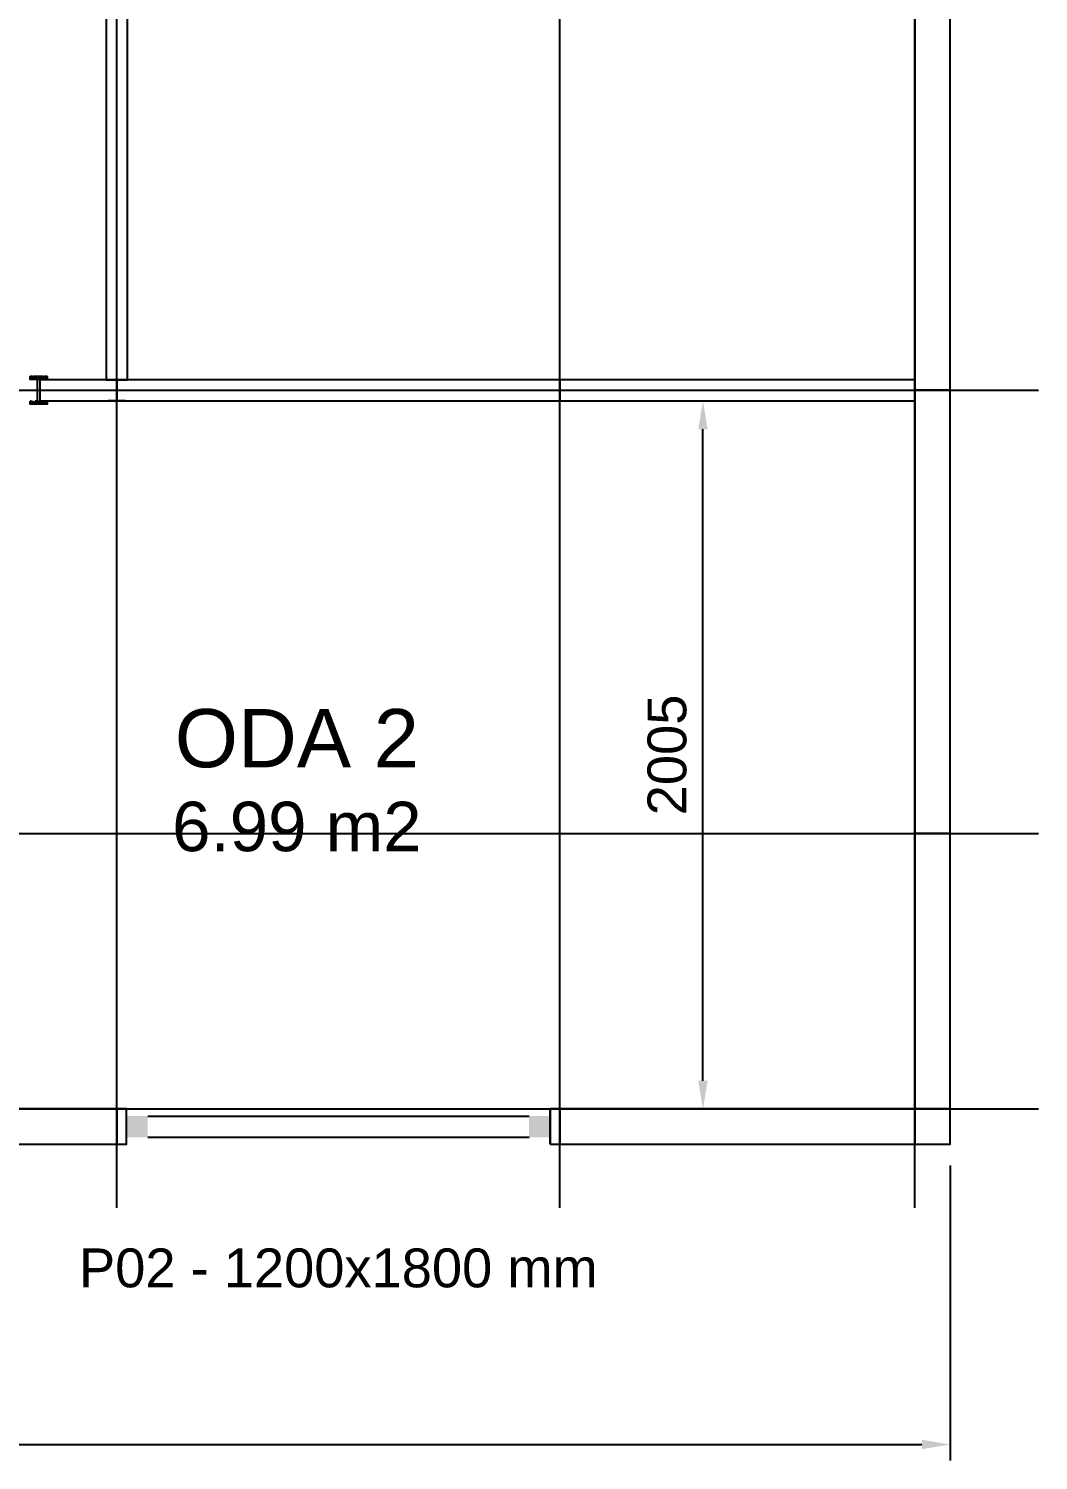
# Model space of a CAD drawing. Header units: millimetres. Extents: x -973 to 28250, y -35942 to 8545.
# Drawn here: x 25390 to 28250, y -13895 to -9841 of the extents above; entities that cross this region are included whole.
import ezdxf
from ezdxf.enums import TextEntityAlignment as Align

# ---------------------------------------------------------------- set-up
doc = ezdxf.new("R2010")
doc.units = ezdxf.units.MM
for name, color, linetype in [('PENCERE', 10, 'Continuous'), ('R02_AKS', 8, 'Continuous'), ('R02_BAGLANTI', 3, 'Continuous'), ('R02_DUVAR', 7, 'Continuous'), ('R02_KOLON', 3, 'Continuous'), ('R02_OLCU', 4, 'Continuous'), ('R02_OZEL', 6, 'Continuous'), ('R02_PENCERE', 4, 'Continuous'), ('R02_YAZI', 7, 'Continuous')]:
    doc.layers.add(name, color=color, linetype=linetype)
doc.styles.get("Standard").update_dxf_attribs({"font": 'Arial.ttf'})
doc.dimstyles.new('ISO-25', dxfattribs={"dimtxt": 12, "dimasz": 3, "dimexe": 1.25, "dimexo": 0.625, "dimgap": 4, "dimtad": 1, "dimtxsty": 'Standard', "dimcen": 2.5, "dimadec": 0, "dimazin": 0, "dimtfac": 1, "dimtmove": 0, "dimatfit": 3, "dimfxl": 1, "dimarcsym": 0})

# ---------------------------------------------------------------- blocks, each defined once
blk = doc.blocks.new('R02_CK_D01_H_1_1_P')
blk.add_lwpolyline([(0, 0), (1255, 0), (1255, 100), (0, 100)], close=True)
blk = doc.blocks.new('R02_SRC_P02')
at = {"layer": 'PENCERE', "color": 1}
for p, q in [((53839.87, 6703.82), (53839.87, 6713.82)), ((53959.87, 6703.82), (53959.87, 6713.82)), ((53845.87, 6711.82), (53953.87, 6711.82)), ((53845.87, 6705.82), (53953.87, 6705.82))]:
    blk.add_line(p, q, dxfattribs=at)
for points in [[(53839.87, 6705.82), (53845.87, 6705.82), (53839.87, 6711.82), (53845.87, 6711.82)], [(53959.87, 6705.82), (53953.87, 6705.82), (53959.87, 6711.82), (53953.87, 6711.82)]]:
    blk.add_solid(points, dxfattribs=at)
blk = doc.blocks.new('R02_CK_D02_H_1_1_P')
for points in [[(0, 0), (27.5, 0), (27.5, 100), (0, 100)], [(1227.5, 0), (1255, 0), (1255, 100), (1227.5, 100)]]:
    blk.add_lwpolyline(points, close=True)
at = {"xscale": 10, "yscale": 10}
blk.add_blockref('R02_SRC_P02', (-538371.2443, -67038.23149), dxfattribs=at)
blk = doc.blocks.new('R02_CK_D04_H_1_1_P')
blk.add_lwpolyline([(0, 0), (1005, 0), (1005, 100), (0, 100)], close=True)
blk = doc.blocks.new('R02_CK_D01_V_1_1_P')
blk.add_lwpolyline([(0, 0), (1255, 0), (1255, 100), (0, 100)], close=True)
blk = doc.blocks.new('R02_CK_D07_V_1_1_P')
blk.add_lwpolyline([(0, 0), (780, 0), (780, 100), (0, 100)], close=True)
blk = doc.blocks.new('R02_SRC_K01')
at = {"color": 133, "linetype": 'Continuous', "lineweight": 25, "true_color": 0x6ec1dd}
for p, q in [((54247.47, 7919.88), (54248.32, 7919.88)), ((54248.32, 7919.59), (54247.47, 7919.59)), ((54248.6, 7919.88), (54248.04, 7919.03)), ((54248.32, 7919.31), (54248.04, 7919.59)), ((54248.32, 7919.88), (54248.32, 7919.59)), ((54248.32, 7919.31), (54248.6, 7919.31)), ((54248.32, 7919.03), (54248.6, 7919.31)), ((54249.16, 7919.03), (54248.6, 7919.88)), ((54248.6, 7919.88), (54248.6, 7919.59)), ((54248.6, 7919.88), (54248.88, 7919.88)), ((54248.6, 7919.59), (54248.88, 7919.03)), ((54249.16, 7919.88), (54248.88, 7919.59)), ((54248.88, 7919.88), (54249.45, 7919.03)), ((54249.73, 7919.59), (54248.88, 7919.59)), ((54249.16, 7919.03), (54248.88, 7919.03)), ((54249.16, 7919.88), (54249.16, 7919.88)), ((54249.16, 7919.03), (54249.73, 7919.59)), ((54249.16, 7919.03), (54249.45, 7919.03)), ((54250.01, 7919.88), (54249.45, 7919.03)), ((54250.01, 7919.88), (54249.73, 7919.59)), ((54249.73, 7919.31), (54249.73, 7919.59)), ((54249.73, 7919.31), (54250.01, 7919.31)), ((54249.73, 7919.03), (54250.01, 7919.31)), ((54250.57, 7919.03), (54250.01, 7919.88)), ((54250.01, 7919.88), (54250.01, 7919.88)), ((54250.01, 7919.88), (54250.01, 7919.59)), ((54250.01, 7919.88), (54250.29, 7919.88)), ((54250.01, 7919.59), (54250.29, 7919.03)), ((54250.29, 7919.88), (54250.86, 7919.03)), ((54250.29, 7912.83), (54250.29, 7919.03)), ((54250.57, 7919.88), (54250.57, 7919.88)), ((54250.57, 7919.88), (54250.57, 7919.59)), ((54251.42, 7919.59), (54250.57, 7919.59)), ((54250.57, 7919.03), (54250.57, 7919.03)), ((54250.57, 7919.03), (54250.86, 7919.03)), ((54250.86, 7919.03), (54251.14, 7919.59)), ((54251.7, 7919.88), (54251.14, 7919.03)), ((54251.42, 7919.31), (54251.14, 7919.59)), ((54251.42, 7919.88), (54251.42, 7919.88)), ((54251.42, 7919.88), (54251.42, 7919.59)), ((54251.7, 7919.88), (54251.42, 7919.59)), ((54251.42, 7919.59), (54251.98, 7919.03)), ((54251.42, 7919.31), (54251.7, 7919.31)), ((54251.42, 7919.03), (54251.7, 7919.31)), ((54252.27, 7919.03), (54251.7, 7919.88)), ((54251.7, 7919.88), (54252.27, 7919.88)), ((54251.7, 7919.88), (54251.98, 7919.88)), ((54251.98, 7919.88), (54251.98, 7919.88)), ((54251.98, 7919.88), (54251.98, 7919.59)), ((54251.98, 7919.88), (54252.27, 7919.03)), ((54252.27, 7919.59), (54251.98, 7919.59)), ((54251.98, 7919.03), (54251.98, 7919.03)), ((54251.98, 7919.03), (54252.27, 7919.03)), ((54252.27, 7919.03), (54252.27, 7919.03)), ((54248.32, 7912.26), (54247.47, 7912.26)), ((54247.47, 7911.98), (54248.32, 7911.98)), ((54248.6, 7911.98), (54248.04, 7912.83)), ((54248.32, 7912.26), (54248.04, 7912.26)), ((54248.32, 7912.83), (54248.6, 7912.26)), ((54248.32, 7912.26), (54248.32, 7911.98)), ((54248.32, 7912.26), (54248.6, 7912.26)), ((54249.16, 7912.83), (54248.6, 7911.98)), ((54248.6, 7912.26), (54248.88, 7912.83)), ((54249.16, 7912.83), (54248.88, 7912.83)), ((54248.88, 7911.98), (54249.45, 7912.83)), ((54249.16, 7911.98), (54248.88, 7912.26)), ((54249.73, 7912.26), (54248.88, 7912.26)), ((54249.16, 7912.83), (54249.45, 7912.83)), ((54249.16, 7912.83), (54249.73, 7912.26)), ((54249.16, 7911.98), (54249.16, 7911.98)), ((54250.01, 7911.98), (54249.45, 7912.83)), ((54249.73, 7912.83), (54250.01, 7912.26)), ((54250.01, 7911.98), (54249.73, 7912.26)), ((54249.73, 7912.26), (54249.73, 7912.26)), ((54249.73, 7912.26), (54250.01, 7912.26)), ((54250.57, 7912.83), (54250.01, 7911.98)), ((54250.01, 7912.26), (54250.29, 7912.83)), ((54250.01, 7911.98), (54250.01, 7912.26)), ((54250.01, 7911.98), (54250.01, 7911.98)), ((54250.01, 7911.98), (54250.29, 7911.98)), ((54250.29, 7911.98), (54250.86, 7912.83)), ((54250.57, 7912.83), (54250.57, 7912.83)), ((54250.57, 7912.83), (54250.86, 7912.83)), ((54250.57, 7911.98), (54250.57, 7912.26)), ((54251.42, 7912.26), (54250.57, 7912.26)), ((54250.57, 7911.98), (54250.57, 7911.98)), ((54250.86, 7912.83), (54251.14, 7912.26)), ((54251.7, 7911.98), (54251.14, 7912.83)), ((54251.42, 7912.26), (54251.14, 7912.26)), ((54251.42, 7912.26), (54251.98, 7912.83)), ((54251.42, 7912.83), (54251.7, 7912.26)), ((54251.42, 7911.98), (54251.42, 7912.26)), ((54251.7, 7911.98), (54251.42, 7912.26)), ((54251.42, 7912.26), (54251.7, 7912.26)), ((54251.42, 7911.98), (54251.42, 7911.98)), ((54252.27, 7912.83), (54251.7, 7911.98)), ((54251.7, 7911.98), (54252.27, 7911.98)), ((54251.7, 7911.98), (54251.98, 7911.98)), ((54251.98, 7912.83), (54251.98, 7912.83)), ((54251.98, 7912.83), (54252.27, 7912.83)), ((54251.98, 7911.98), (54252.27, 7912.83)), ((54251.98, 7911.98), (54251.98, 7912.26)), ((54252.27, 7912.26), (54251.98, 7912.26)), ((54251.98, 7911.98), (54251.98, 7911.98)), ((54252.27, 7912.83), (54252.27, 7912.83))]:
    blk.add_line(p, q, dxfattribs=at)
for points in [[(54247.47, 7919.03), (54247.47, 7919.88), (54252.27, 7919.88), (54252.27, 7919.03)], [(54248.6, 7919.88), (54250.01, 7919.88), (54251.42, 7919.88)], [(54248.6, 7912.26), (54248.6, 7911.98), (54248.88, 7911.98)], [(54248.6, 7911.98), (54250.01, 7911.98), (54251.42, 7911.98)]]:
    blk.add_lwpolyline(points, dxfattribs=at)
blk.add_lwpolyline([(54247.47, 7912.83), (54252.27, 7912.83), (54252.27, 7911.98), (54247.47, 7911.98)], close=True, dxfattribs=at)
blk = doc.blocks.new('R02_CK_I02_H_N1_N1_P')
blk.add_lwpolyline([(1037.5, 0), (1255, 0), (1255, 60), (1037.5, 60)], close=True)
at = {"xscale": -10, "yscale": -10}
blk.add_blockref('R02_SRC_K01', (543532.1865, 79189.29523), dxfattribs=at)
blk = doc.blocks.new('R02_CK_I01_H_N1_N1_P')
blk.add_lwpolyline([(0, 0), (1255, 0), (1255, 60), (0, 60)], close=True)
blk = doc.blocks.new('R02_CK_I07_H_N1_N1_P')
blk.add_lwpolyline([(0, 0), (1005, 0), (1005, 60), (0, 60)], close=True)
blk = doc.blocks.new('R02_CK_I06_V_1_1_P')
blk.add_lwpolyline([(0, 0), (1195, 0), (1195, 60), (0, 60)], close=True)
blk = doc.blocks.new('R02_SRC_B03')
at = {"color": 31}
for p, q in [((7543.68, 804.49), (7543.68, 809.49)), ((7549.68, 806.99), (7543.68, 806.99)), ((7543.68, 806.99), (7543.68, 804.49)), ((7552.18, 809.99), (7549.68, 809.99)), ((7549.68, 809.99), (7549.68, 803.99)), ((7549.68, 804.49), (7549.68, 809.49)), ((7549.68, 804.49), (7549.68, 806.99)), ((7549.68, 803.99), (7552.18, 803.99))]:
    blk.add_line(p, q, dxfattribs=at)
blk = doc.blocks.new('R02_H')
at = {"xscale": 10, "yscale": 10}
blk.add_blockref('R02_SRC_B03', (-75466.7804, -8069.896676), dxfattribs=at)
blk = doc.blocks.new('*D312')
at = {"layer": 'Defpoints', "color": 0, "transparency": 16777216}
for p in [(15500, -13000), (28000, -13000), (28000, -13850)]:
    blk.add_point(p, dxfattribs=at)
at = {"layer": 'R02_OLCU', "color": 4, "lineweight": -2, "transparency": 16777216}
for p, q in [((15500, -13060), (15500, -13895)), ((28000, -13060), (28000, -13895)), ((15580, -13850), (27920, -13850))]:
    blk.add_line(p, q, dxfattribs=at)
at = {"layer": 'R02_OLCU', "color": 4, "transparency": 16777216}
for points in [[(15580, -13836.7), (15580, -13863.3), (15500, -13850)], [(27920, -13836.7), (27920, -13863.3), (28000, -13850)]]:
    blk.add_solid(points, dxfattribs=at)
at = {"layer": 'R02_OLCU', "color": 4, "transparency": 16777216, "insert": (21750, -13748.8), "char_height": 110, "attachment_point": 5}
blk.add_mtext('12500', dxfattribs=at)
blk = doc.blocks.new('*D361')
at = {"layer": 'Defpoints', "color": 0, "transparency": 16777216}
for p in [(27300, -10895), (27300, -10895), (27300, -12900)]:
    blk.add_point(p, dxfattribs=at)
at = {"layer": 'R02_OLCU', "color": 4, "lineweight": -2, "transparency": 16777216}
for p, q in [((27240, -10895), (27255, -10895)), ((27300, -12820), (27300, -10975)), ((27240, -12900), (27255, -12900))]:
    blk.add_line(p, q, dxfattribs=at)
at = {"layer": 'R02_OLCU', "color": 4, "transparency": 16777216}
for points in [[(27286.7, -10975), (27313.3, -10975), (27300, -10895)], [(27286.7, -12820), (27313.3, -12820), (27300, -12900)]]:
    blk.add_solid(points, dxfattribs=at)
at = {"layer": 'R02_OLCU', "color": 4, "transparency": 16777216, "insert": (27198.8, -11897.5), "char_height": 110, "attachment_point": 5, "rotation": 90}
blk.add_mtext('2005', dxfattribs=at)

msp = doc.modelspace()

# ---------------------------------------------------------------- linework, layer by layer
at = {"layer": 'R02_AKS'}
for p, q in [((25640, -13180), (25640, -6750)), ((26895, -13180), (26895, -6750)), ((27900, -13180), (27900, -6750)), ((15320, -10865), (28250, -10865)), ((15320, -12120), (28250, -12120)), ((15320, -12900), (28250, -12900))]:
    msp.add_line(p, q, dxfattribs=at)
at = {"layer": 'R02_KOLON'}
msp.add_lwpolyline([(27900, -13000), (28000, -13000), (28000, -12900), (27900, -12900)], close=True, dxfattribs=at)

# ---------------------------------------------------------------- block references
at = {"layer": 'R02_BAGLANTI', "rotation": 90}
msp.add_blockref('R02_H', (25640, -10865), dxfattribs=at)
at = {"layer": 'R02_DUVAR', "rotation": 90}
for p in [(28000, -10865), (28000, -12120)]:
    msp.add_blockref('R02_CK_D01_V_1_1_P', p, dxfattribs=at)
at = {"layer": 'R02_DUVAR'}
for name, p in [('R02_CK_I02_H_N1_N1_P', (24385, -10895)), ('R02_CK_I01_H_N1_N1_P', (25640, -10895)), ('R02_CK_D01_H_1_1_P', (24385, -13000)), ('R02_CK_D02_H_1_1_P', (25640, -13000))]:
    msp.add_blockref(name, p, dxfattribs=at)
at = {"layer": 'R02_OZEL', "rotation": 90}
for name, p in [('R02_CK_I06_V_1_1_P', (25670, -10835)), ('R02_CK_D07_V_1_1_P', (28000, -12900))]:
    msp.add_blockref(name, p, dxfattribs=at)
at = {"layer": 'R02_OZEL'}
for name, p in [('R02_CK_I07_H_N1_N1_P', (26895, -10895)), ('R02_CK_D04_H_1_1_P', (26895, -13000))]:
    msp.add_blockref(name, p, dxfattribs=at)

# ---------------------------------------------------------------- texts
at = {"layer": 'R02_PENCERE'}
msp.add_text('P02 - 1200x1800 mm', height=110, dxfattribs=at).set_placement((26267.5, -13350), align=Align.MIDDLE_CENTER)
at = {"layer": 'R02_YAZI'}
for s, height, p in [('ODA 2', 165, (26150, -11850)), ('6.99 m2', 140, (26150, -12100))]:
    msp.add_text(s, height=height, dxfattribs=at).set_placement(p, align=Align.MIDDLE_CENTER)

# ---------------------------------------------------------------- dimensions: what is measured, and where the dimension line sits
at = {"layer": 'R02_OLCU'}
dim = msp.add_linear_dim(base=(27300, -10895), p1=(27300, -12900), p2=(27300, -10895), angle=90, dimstyle='ISO-25', override={"dimtxt": 110, "dimasz": 80, "dimexe": 45, "dimexo": 60, "dimgap": 45, "dimdec": 1, "dimclrd": 4, "dimclre": 4, "dimclrt": 4, "dimtix": 1, "dimatfit": 1}, dxfattribs=at)
dim.commit()
dim.dimension.update_dxf_attribs({"geometry": '*D361', "text_midpoint": (27198.84, -11897.5)})
dim = msp.add_linear_dim(base=(28000, -13850), p1=(15500, -13000), p2=(28000, -13000), dimstyle='ISO-25', override={"dimtxt": 110, "dimasz": 80, "dimexe": 45, "dimexo": 60, "dimgap": 45, "dimdec": 1, "dimclrd": 4, "dimclre": 4, "dimclrt": 4, "dimtix": 1, "dimatfit": 1}, dxfattribs=at)
dim.commit()
dim.dimension.update_dxf_attribs({"geometry": '*D312', "text_midpoint": (21750, -13748.84)})

doc.saveas('drawing.dxf')
